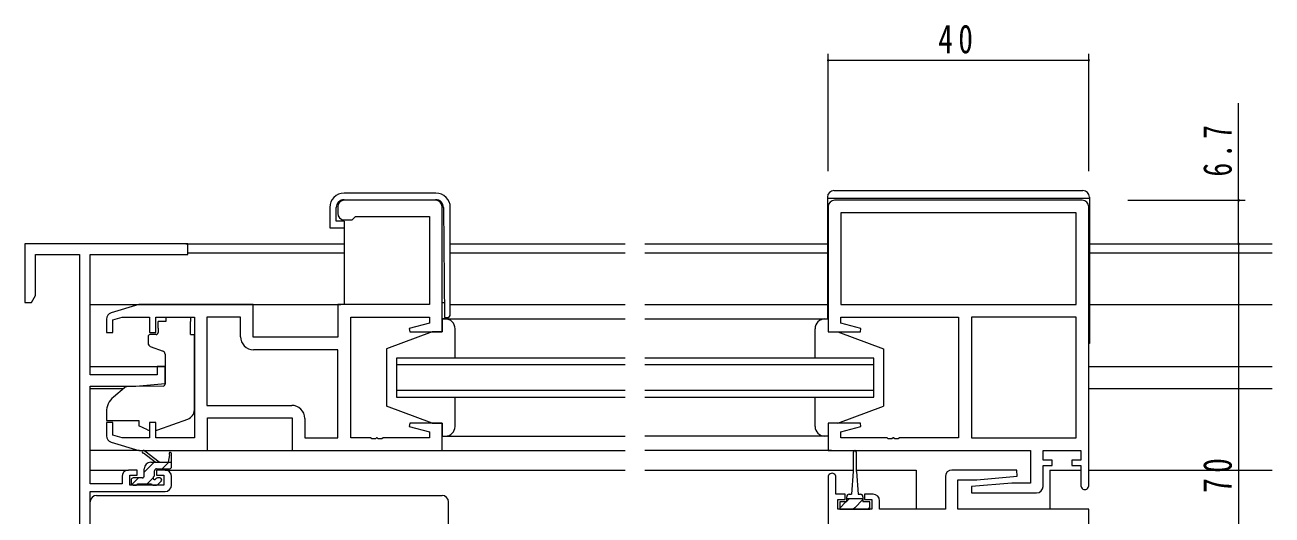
# Model space of a CAD drawing. Units: millimetres, scale not verified. Extents: x -567 to 567, y -403 to 403.
# Drawn here: x -127.2 to 64.2, y 56.6 to 131.8 of the extents above; entities that cross this region are included whole.
import ezdxf

# ---------------------------------------------------------------- set-up
doc = ezdxf.new("R2010")
doc.units = ezdxf.units.MM
doc.header["$LTSCALE"] = 2
for name, color, linetype, lineweight in [('0-3_YKK_11', 7, 'Continuous', 18), ('0-4_YKK_12', 2, 'Continuous', 18), ('0-5_YKK_13', 4, 'Continuous', 18), ('0-7_YKK_D', 6, 'Continuous', 18)]:
    doc.layers.add(name, color=color, linetype=linetype, lineweight=lineweight)
doc.styles.add('ＭＳ ゴシック', font='')
doc.styles.get('ＭＳ ゴシック').set_extended_font_data('MS Gothic')

msp = doc.modelspace()

# ---------------------------------------------------------------- linework, layer by layer
at = {"layer": '0-3_YKK_11'}
for p, q in [((-79.159, 103.916), (-79.159, 102.916)), ((-64.159, 104.916), (-78.159, 104.916)), ((-63.159, 84.716), (-63.159, 103.916)), ((-3.909, 103.916), (-3.909, 84.716)), ((35.091, 104.916), (-2.909, 104.916)), ((36.091, 61.116), (36.091, 103.916)), ((-78.159, 101.916), (-76.959, 101.916)), ((-76.959, 101.916), (-76.659, 102.216)), ((-76.659, 102.216), (-76.459, 102.416)), ((-76.459, 102.416), (-65.089, 102.416)), ((-65.089, 102.416), (-65.089, 88.916)), ((34.161, 102.986), (-1.979, 102.986)), ((-1.979, 102.986), (-1.979, 88.916)), ((34.161, 102.986), (-1.979, 102.986)), ((34.161, 88.916), (34.161, 102.986)), ((-127.159, 98.216), (-127.159, 89.216)), ((-102.159, 98.216), (-127.159, 98.216)), ((-102.159, 96.586), (-102.159, 98.216)), ((-125.529, 96.586), (-118.789, 96.586)), ((-125.529, 90.307), (-125.529, 96.586)), ((-118.789, 96.586), (-118.789, 29.846)), ((-117.159, 96.586), (-102.159, 96.586)), ((-117.159, 78.116), (-117.159, 96.586)), ((-126.159, 89.216), (-125.529, 90.307)), ((-127.159, 89.216), (-126.159, 89.216)), ((-109.659, 88.916), (-113.947, 87.629)), ((-92.159, 88.916), (-109.659, 88.916)), ((-92.159, 83.916), (-92.159, 88.916)), ((-79.159, 88.916), (-79.159, 83.916)), ((-65.089, 88.916), (-79.159, 88.916)), ((-1.979, 88.916), (34.161, 88.916)), ((-114.659, 86.672), (-114.659, 84.616)), ((-113.659, 86.567), (-112.264, 86.986)), ((-113.659, 84.616), (-113.659, 86.567)), ((-112.264, 86.986), (-108.059, 86.986)), ((-108.059, 86.986), (-108.059, 84.616)), ((-107.059, 86.986), (-101.159, 86.986)), ((-107.059, 84.616), (-107.059, 86.986)), ((-101.159, 86.986), (-101.159, 68.446)), ((-99.229, 86.986), (-99.229, 73.446)), ((-94.089, 86.986), (-99.229, 86.986)), ((-99.229, 86.986), (-99.229, 73.446)), ((-94.089, 83.986), (-94.089, 86.986)), ((-77.159, 86.986), (-65.089, 86.986)), ((-77.159, 68.446), (-77.159, 86.986)), ((-65.089, 86.986), (-65.089, 86.068)), ((-1.979, 86.986), (16.091, 86.986)), ((-1.979, 86.068), (-1.979, 86.986)), ((16.091, 86.986), (16.091, 68.446)), ((18.091, 86.986), (18.091, 68.446)), ((34.161, 86.986), (18.091, 86.986)), ((18.091, 86.986), (18.091, 68.446)), ((34.161, 68.446), (34.161, 86.986)), ((-114.659, 84.616), (-113.659, 84.616)), ((-108.059, 84.616), (-107.059, 84.616)), ((-65.089, 86.068), (-68.189, 85.238)), ((-68.189, 85.238), (-68.12, 84.716)), ((-68.12, 84.716), (-63.159, 84.716)), ((-3.909, 84.716), (1.051, 84.716)), ((1.12, 85.238), (-1.979, 86.068)), ((1.051, 84.716), (1.12, 85.238)), ((-79.159, 83.916), (-92.159, 83.916)), ((-79.159, 81.986), (-92.089, 81.986)), ((-79.159, 68.446), (-79.159, 81.986)), ((-106.859, 79.416), (-106.859, 78.116)), ((-105.659, 79.416), (-106.859, 79.416)), ((-105.659, 76.809), (-105.659, 79.416)), ((-106.859, 78.116), (-117.159, 78.116)), ((-110.159, 76.416), (-105.659, 76.809)), ((-117.159, 76.416), (-110.159, 76.416)), ((-117.159, 61.416), (-117.159, 76.416)), ((-99.229, 73.446), (-86.229, 73.446)), ((-114.659, 70.816), (-114.659, 68.76)), ((-113.659, 70.816), (-114.659, 70.816)), ((-113.659, 68.864), (-113.659, 70.816)), ((-108.059, 70.816), (-108.059, 68.446)), ((-107.059, 70.816), (-108.059, 70.816)), ((-107.059, 68.446), (-107.059, 70.816)), ((-99.159, 71.516), (-86.159, 71.516)), ((-99.159, 66.516), (-99.159, 71.516)), ((-86.159, 71.516), (-86.159, 66.516)), ((-84.229, 71.446), (-84.229, 68.446)), ((-68.12, 70.716), (-68.189, 70.193)), ((-68.189, 70.193), (-65.089, 69.363)), ((-63.159, 70.716), (-68.12, 70.716)), ((-65.089, 69.363), (-65.089, 68.446)), ((-63.159, 66.516), (-63.159, 70.716)), ((-3.909, 70.716), (-3.909, 66.516)), ((1.051, 70.716), (-3.909, 70.716)), ((-1.979, 69.363), (1.12, 70.193)), ((-1.979, 68.446), (-1.979, 69.363)), ((1.12, 70.193), (1.051, 70.716)), ((-113.947, 67.802), (-109.659, 66.516)), ((-112.264, 68.446), (-113.659, 68.864)), ((-108.059, 68.446), (-112.264, 68.446)), ((-101.159, 68.446), (-107.059, 68.446)), ((-84.229, 68.446), (-79.159, 68.446)), ((-74.118, 68.446), (-77.159, 68.446)), ((-73.934, 68.326), (-74.118, 68.446)), ((-73.384, 68.326), (-73.934, 68.326)), ((-73.201, 68.446), (-73.384, 68.326)), ((-73.118, 68.446), (-73.201, 68.446)), ((-72.934, 68.326), (-73.118, 68.446)), ((-72.384, 68.326), (-72.934, 68.326)), ((-72.201, 68.446), (-72.384, 68.326)), ((-65.089, 68.446), (-72.201, 68.446)), ((5.132, 68.446), (-1.979, 68.446)), ((5.316, 68.326), (5.132, 68.446)), ((5.866, 68.326), (5.316, 68.326)), ((6.049, 68.446), (5.866, 68.326)), ((6.132, 68.446), (6.049, 68.446)), ((6.316, 68.326), (6.132, 68.446)), ((6.866, 68.326), (6.316, 68.326)), ((7.049, 68.446), (6.866, 68.326)), ((16.091, 68.446), (7.049, 68.446)), ((18.091, 68.446), (34.161, 68.446)), ((-109.659, 66.516), (-99.159, 66.516)), ((-86.159, 66.516), (-63.159, 66.516)), ((-3.909, 66.516), (27.161, 66.516)), ((27.161, 66.516), (27.161, 61.516)), ((29.091, 66.516), (34.891, 66.516)), ((29.091, 65.016), (29.091, 66.516)), ((34.891, 66.516), (34.891, 65.016)), ((-109.959, 63.516), (-111.259, 63.516)), ((-109.959, 62.716), (-109.959, 63.516)), ((-106.959, 63.516), (-106.959, 62.716)), ((-105.659, 63.516), (-106.959, 63.516)), ((25.069, 63.516), (15.091, 63.516)), ((25.111, 62.559), (25.069, 63.516)), ((30.491, 65.016), (29.091, 65.016)), ((29.091, 64.216), (30.491, 64.216)), ((29.091, 61.016), (29.091, 64.216)), ((30.491, 64.216), (30.491, 65.016)), ((33.491, 65.016), (33.491, 64.216)), ((34.891, 65.016), (33.491, 65.016)), ((33.491, 64.216), (34.891, 64.216)), ((34.891, 64.216), (34.891, 61.116)), ((-112.259, 61.416), (-117.159, 61.416)), ((-112.259, 62.516), (-112.259, 61.416)), ((-111.059, 62.716), (-109.959, 62.716)), ((-111.059, 61.216), (-111.059, 62.716)), ((-106.959, 62.716), (-105.859, 62.716)), ((-105.859, 62.716), (-105.859, 61.216)), ((-104.659, 61.216), (-104.659, 62.516)), ((-3.909, 62.416), (-3.909, -22.484)), ((-2.709, 59.816), (-2.709, 62.416)), ((14.091, 62.516), (14.091, 57.516)), ((16.021, 62.016), (18.898, 62.016)), ((16.021, 57.516), (16.021, 62.016)), ((24.284, 61.516), (18.071, 60.972)), ((18.898, 62.016), (25.111, 62.559)), ((27.161, 61.516), (24.284, 61.516)), ((-117.159, 60.216), (-105.659, 60.216)), ((-117.159, 29.846), (-117.159, 60.216)), ((-105.859, 61.216), (-111.059, 61.216)), ((-1.309, 59.816), (-2.709, 59.816)), ((-1.309, 59.016), (-1.309, 59.816)), ((1.691, 59.816), (1.691, 59.016)), ((2.991, 59.816), (1.691, 59.816)), ((18.071, 60.972), (18.113, 60.016)), ((18.113, 60.016), (28.091, 60.016)), ((-2.409, 59.016), (-1.309, 59.016)), ((-2.409, 57.516), (-2.409, 59.016)), ((2.791, 57.516), (-2.409, 57.516)), ((1.691, 59.016), (2.791, 59.016)), ((2.791, 59.016), (2.791, 57.516)), ((3.991, 57.516), (3.991, 58.816)), ((14.091, 57.516), (3.991, 57.516)), ((36.091, 57.516), (16.021, 57.516)), ((36.091, 53.316), (36.091, 57.516))]:
    msp.add_line(p, q, dxfattribs=at)
for centre, radius, start, end in [((-78.159, 103.916), 1, 90.00001, 179.99999), ((-64.159, 103.916), 1, 0.00001, 89.99999), ((-2.909, 103.916), 1, 90.00001, 179.99999), ((35.091, 103.916), 1, 0.00001, 89.99999), ((-78.159, 102.916), 1, 180.00001, 269.99999), ((-113.659, 86.672), 1, 106.69926, 180.00004), ((-92.089, 83.986), 2, 180.00001, 269.99999), ((-86.229, 71.446), 2, 0.00001, 89.99999), ((-113.659, 68.76), 1, 179.99996, 253.30074), ((-111.259, 62.516), 1, 90.00001, 179.99999), ((-105.659, 62.516), 1, 0.00001, 89.99999), ((15.091, 62.516), 1, 90.00001, 179.99999), ((-3.309, 62.416), 0.6, 359.99999, 180.00001), ((-105.659, 61.216), 1, 270.00001, 359.99999), ((2.991, 58.816), 1, 0.00001, 89.99999), ((28.091, 61.016), 1, 270.00001, 359.99999), ((35.491, 61.116), 0.6, 179.99999, 0.00001)]:
    msp.add_arc(centre, radius, start, end, dxfattribs=at)
at = {"layer": '0-4_YKK_12'}
for p, q in [((-102.459, 98.216), (-78.185, 98.216)), ((-61.885, 98.216), (-35.034, 98.216)), ((-32.034, 98.216), (-4.009, 98.216)), ((36.191, 98.216), (64.216, 98.216)), ((-78.185, 96.816), (-102.159, 96.816)), ((-35.034, 96.816), (-61.885, 96.816)), ((-4.009, 96.816), (-32.034, 96.816)), ((64.216, 96.816), (36.191, 96.816)), ((-117.159, 88.916), (-78.659, 88.916)), ((-61.885, 88.916), (-35.034, 88.916)), ((-32.034, 88.916), (-4.009, 88.916)), ((36.191, 88.916), (64.216, 88.916)), ((3.091, 80.716), (-32.034, 80.716)), ((-117.159, 79.416), (-105.659, 79.416)), ((-70.159, 79.716), (-35.034, 79.716)), ((-32.034, 79.716), (3.091, 79.716)), ((36.091, 79.416), (64.216, 79.416)), ((-117.159, 76.016), (-112.036, 76.016)), ((-35.034, 75.716), (-70.159, 75.716)), ((3.091, 75.716), (-32.034, 75.716)), ((36.091, 76.016), (64.216, 76.016)), ((-63.659, 66.516), (-35.034, 66.516)), ((-3.409, 66.516), (-32.034, 66.516)), ((-117.159, 63.516), (-111.259, 63.516)), ((-105.659, 63.516), (-35.034, 63.516)), ((-32.034, 63.516), (-0.059, 63.516)), ((0.441, 63.516), (9.591, 63.516)), ((9.591, 63.516), (9.591, 57.516)), ((30.091, 63.516), (34.891, 63.516)), ((30.091, 63.516), (30.091, 57.516)), ((36.091, 63.516), (64.216, 63.516))]:
    msp.add_line(p, q, dxfattribs=at)
for points in [[(-35.034, 80.716), (-70.159, 80.716), (-70.159, 74.716), (-35.034, 74.716)], [(-32.034, 74.716), (3.091, 74.716), (3.091, 80.716)]]:
    msp.add_lwpolyline(points, dxfattribs=at)
at = {"layer": '0-5_YKK_13'}
for p, q in [((-64.085, 106.016), (-78.185, 106.016)), ((-4.009, 105.416), (-4.009, 86.716)), ((-3.009, 106.416), (35.191, 106.416)), ((36.191, 105.416), (36.191, 82.92)), ((-79.385, 101.716), (-79.385, 103.816)), ((-78.185, 105.016), (-64.133, 105.016)), ((-62.933, 103.826), (-62.785, 86.916)), ((-61.885, 87.416), (-61.885, 103.816)), ((36.191, 105.216), (-4.009, 105.216)), ((-78.185, 101.716), (-79.385, 101.716)), ((-78.185, 101.716), (-78.185, 88.916)), ((-79.885, 100.716), (-78.185, 100.716)), ((-63.159, 89.216), (-62.806, 89.216)), ((-105.559, 86.316), (-106.729, 86.316)), ((-106.729, 85.316), (-106.729, 86.316)), ((-105.559, 86.986), (-101.759, 86.986)), ((-105.559, 86.986), (-105.559, 86.316)), ((-101.759, 86.986), (-101.759, 86.316)), ((-101.759, 85.316), (-101.759, 86.316)), ((-63.159, 86.717), (-35.034, 86.716)), ((-62.785, 86.916), (-62.385, 86.916)), ((-32.034, 86.715), (-3.909, 86.714)), ((-107.029, 84.316), (-107.959, 84.316)), ((-106.729, 85.316), (-106.729, 84.616)), ((-101.759, 84.316), (-101.759, 85.316)), ((-101.759, 84.316), (-101.159, 84.316)), ((-101.159, 72.76), (-101.159, 84.316)), ((-64.659, 84.716), (-71.659, 82.116)), ((-64.659, 84.716), (-71.659, 82.116)), ((-61.159, 81.116), (-61.159, 85.216)), ((-61.159, 80.716), (-61.159, 85.216)), ((-5.909, 80.716), (-5.909, 85.216)), ((-2.409, 84.716), (4.591, 82.116)), ((-108.259, 84.016), (-108.259, 82.966)), ((-107.93, 82.496), (-105.93, 81.768)), ((36.191, 82.92), (36.091, 82.92)), ((-105.659, 81.319), (-105.659, 76.713)), ((-71.659, 82.116), (-71.659, 73.316)), ((-71.659, 82.116), (-71.659, 73.316)), ((4.591, 82.116), (4.591, 73.316)), ((-111.896, 76.133), (-113.588, 74.714)), ((-105.876, 76.414), (-111.262, 76.367)), ((-61.159, 70.216), (-61.159, 74.716)), ((-5.909, 70.216), (-5.909, 74.716)), ((-64.659, 70.716), (-71.659, 73.316)), ((-64.659, 70.716), (-71.659, 73.316)), ((-61.159, 70.216), (-61.159, 74.316)), ((-2.409, 70.716), (4.591, 73.316)), ((-114.659, 72.416), (-114.659, 71.116)), ((-109.659, 70.816), (-109.659, 70.319)), ((-106.787, 69.675), (-102.15, 71.35)), ((-108.353, 69.709), (-109.659, 70.319)), ((-64.659, 70.716), (-63.159, 70.716)), ((-64.659, 70.716), (-63.159, 70.716)), ((-2.409, 70.716), (-3.909, 70.716)), ((-63.159, 68.715), (-35.034, 68.716)), ((-3.909, 68.716), (-32.034, 68.716)), ((-109.586, 66.516), (-117.159, 66.516)), ((-107.159, 64.716), (-108.979, 66.117)), ((-106.559, 64.716), (-108.777, 66.398)), ((-104.959, 65.842), (-105.158, 64.716)), ((-104.659, 64.016), (-104.659, 66.015)), ((-99.659, 66.516), (-85.659, 66.516)), ((-0.059, 66.266), (-0.059, 63.316)), ((0.441, 63.316), (0.441, 66.266)), ((-107.337, 64.716), (-108.859, 63.194)), ((-108.859, 62.616), (-108.859, 63.716)), ((-107.859, 64.716), (-104.659, 64.716)), ((-107.259, 62.777), (-107.259, 63.416)), ((-106.959, 63.716), (-104.959, 63.716)), ((-105.092, 64.716), (-106.092, 63.716)), ((-0.059, 63.316), (-0.309, 59.816)), ((0.441, 63.316), (0.691, 59.816)), ((-110.859, 62.016), (-110.859, 61.516)), ((-109.737, 62.316), (-110.76, 61.293)), ((-109.159, 62.316), (-110.559, 62.316)), ((-109.859, 61.416), (-107.759, 61.416)), ((-107.509, 62.299), (-108.392, 61.416)), ((-106.459, 62.316), (-106.798, 62.316)), ((-106.747, 61.304), (-106.247, 61.804)), ((-116.159, 59.616), (-63.159, 59.616)), ((-110.559, 61.216), (-110.059, 61.216)), ((-107.559, 61.216), (-106.959, 61.216)), ((-1.059, 58.616), (-1.059, 59.416)), ((-0.659, 59.816), (-0.309, 59.816)), ((0.691, 59.816), (1.041, 59.816)), ((1.441, 59.416), (1.441, 58.616)), ((-117.159, 35.116), (-117.159, 58.616)), ((-62.159, 35.116), (-62.159, 58.616)), ((-1.184, 58.616), (-2.109, 57.69)), ((1.441, 59.116), (-1.059, 59.116)), ((-0.684, 59.116), (-1.059, 58.74)), ((0.191, 57.745), (-0.039, 57.516)), ((1.441, 58.995), (0.191, 57.745)), ((2.491, 57.8), (2.206, 57.516))]:
    msp.add_line(p, q, dxfattribs=at)
for points in [[(-80.385, 103.816), (-80.385, 100.716), (-79.885, 100.716)], [(-62.659, 86.716), (-63.159, 86.716), (-63.159, 84.716), (-64.659, 84.716)], [(-62.659, 86.716), (-63.159, 86.716), (-63.159, 84.716), (-64.659, 84.716)], [(-4.409, 86.716), (-3.909, 86.716), (-3.909, 84.716), (-2.409, 84.716)], [(-114.659, 71.116), (-109.659, 71.116), (-109.659, 70.816)], [(-63.159, 70.716), (-63.159, 68.716), (-62.659, 68.716)], [(-63.159, 70.716), (-63.159, 68.716), (-62.659, 68.716)], [(-3.909, 70.716), (-3.909, 68.716), (-4.409, 68.716)], [(-1.059, 58.616), (-2.109, 58.616), (-2.109, 57.516), (2.491, 57.516), (2.491, 58.616), (1.441, 58.616)]]:
    msp.add_lwpolyline(points, dxfattribs=at)
for centre, radius, start, end in [((-78.185, 103.816), 2.2, 90, 180), ((-64.085, 103.816), 2.2, 0, 90), ((-3.009, 105.416), 1, 90, 180), ((35.191, 105.416), 1, 0, 90), ((-78.185, 103.816), 1.2, 90, 180), ((-64.133, 103.816), 1.2, 0.5, 90), ((-62.659, 85.216), 1.5, 0, 90), ((-62.659, 85.216), 1.5, 0, 90), ((-62.385, 87.416), 0.5, 270, 0), ((-4.409, 85.216), 1.5, 90, 180), ((-107.959, 84.016), 0.3, 90, 180), ((-107.029, 84.616), 0.3, 270, 0), ((-107.759, 82.966), 0.5, 180, 250), ((-106.159, 81.319), 0.5, 0, 70), ((-105.959, 76.713), 0.3, 270.5, 0), ((-111.659, 72.416), 3, 130, 180), ((-111.254, 75.367), 1, 90.5, 130), ((-102.659, 72.76), 1.5, 289.85326, 0), ((-107.93, 70.616), 1, 245, 262.59308), ((-107.127, 70.616), 1, 273.88684, 289.85326), ((-62.659, 70.216), 1.5, 270, 0), ((-62.659, 70.216), 1.5, 270, 0), ((-4.409, 70.216), 1.5, 180, 270), ((-108.959, 66.316), 0.2, 24.41711, 264.41711), ((-104.859, 66.015), 0.2, 0, 240), ((0.191, 66.266), 0.25, 0, 180), ((-107.859, 63.716), 1, 90, 180), ((-106.959, 63.416), 0.3, 90, 180), ((-104.959, 64.016), 0.3, 270, 0), ((-110.559, 62.016), 0.3, 90, 180), ((-110.559, 61.516), 0.3, 180, 270), ((-110.059, 61.416), 0.2, 270, 0), ((-109.159, 62.616), 0.3, 270, 0), ((-107.559, 61.416), 0.2, 180, 270), ((-107.259, 62.316), 0.25, 123.05573, 326.94427), ((-107.559, 62.777), 0.3, 303.05573, 0), ((-106.798, 62.016), 0.3, 90, 146.94427), ((-106.959, 61.516), 0.3, 270, 315), ((-106.459, 62.016), 0.3, 315, 90), ((-116.159, 58.616), 1, 90, 180), ((-63.159, 58.616), 1, 0, 90), ((-0.659, 59.416), 0.4, 90, 180), ((1.041, 59.416), 0.4, 0, 90)]:
    msp.add_arc(centre, radius, start, end, dxfattribs=at)
at = {"layer": '0-7_YKK_D'}
for p, q in [((-3.909, 109.416), (-3.909, 127.416)), ((-3.909, 126.416), (36.091, 126.416)), ((36.091, 109.416), (36.091, 127.416)), ((42.091, 104.916), (60.091, 104.916)), ((42.091, 98.216), (60.091, 98.216)), ((42.091, 98.216), (60.091, 98.216)), ((59.091, 98.216), (59.091, 28.216))]:
    msp.add_line(p, q, dxfattribs=at)
msp.add_lwpolyline([(59.091, 98.216), (59.091, 104.916), (59.091, 119.816)], dxfattribs=at)
for centre, start, end in [((-3.909, 126.416), 0, 180), ((-3.909, 126.416), 180, 0), ((36.091, 126.416), 0, 180), ((36.091, 126.416), 180, 0), ((59.091, 104.916), 90, 270), ((59.091, 104.916), 270, 90), ((59.091, 98.216), 90, 270), ((59.091, 98.216), 90, 270), ((59.091, 98.216), 270, 90), ((59.091, 98.216), 270, 90)]:
    msp.add_arc(centre, 0.106, start, end, dxfattribs=at)

# ---------------------------------------------------------------- texts
at = {"layer": '0-7_YKK_D', "color": 7, "insert": (12.996, 127.416), "char_height": 4.399, "attachment_point": 7, "style": 'ＭＳ ゴシック'}
msp.add_mtext('\\T1.37;\\W0.75;40', dxfattribs=at)
at = {"layer": '0-7_YKK_D', "color": 7, "char_height": 4.399, "attachment_point": 7, "rotation": 90, "style": 'ＭＳ ゴシック'}
for s, insert in [('\\T1.38;\\W0.7;6.7', (58.091, 108.574)), ('\\T1.37;\\W0.75;70', (58.091, 60.024))]:
    msp.add_mtext(s, dxfattribs=dict(at, insert=insert))

doc.saveas('drawing.dxf')
